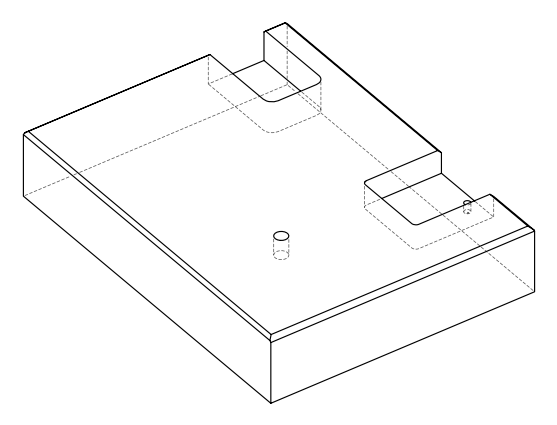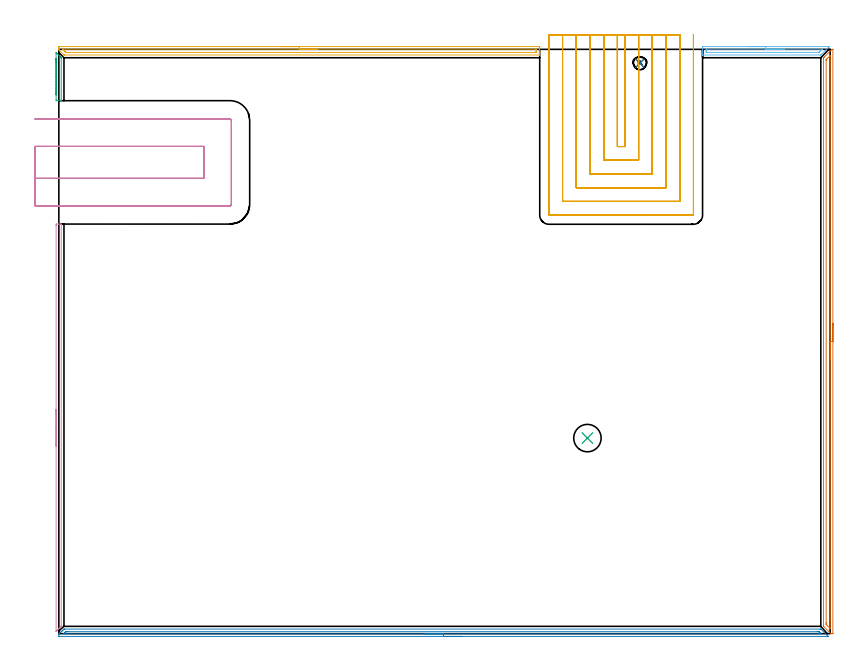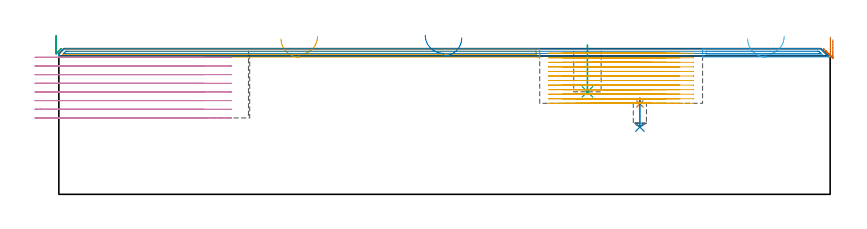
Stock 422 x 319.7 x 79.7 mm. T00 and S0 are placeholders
(PLAN: 11 operations, 5 tool changes, 68.8 min)
(1 SPOT_DRILL | STEP1POCKET | NXT0321_9005460120000 | 0.03 min | 3249 mm3)
(2 DRILL_BLIND_HOLE_INTO_CENTER | STEP1POCKET | UGT0301_192 | 0.07 min | 488 mm3)
(3 INDEXABLE_INSERT_DRILL_BLIND_HOLE_FROM_SOLID | STEP1POCKET_1 | UGT0302_001 | 0.1 min | 4159 mm3)
(4 AREA_MILL | FG_CHAMFER_SURFACE | UGT0205_001 | 1.93 min | 883 mm3)
(5 AREA_MILL_1 | FG_CHAMFER_SURFACE_1 | UGT0205_001 | 4.37 min | 2818 mm3)
(6 AREA_MILL_2 | FG_CHAMFER_SURFACE_2 | UGT0205_001 | 1.25 min | 769 mm3)
(7 AREA_MILL_3 | FG_CHAMFER_SURFACE_3 | UGT0205_001 | 5.25 min | 4117 mm3)
(8 AREA_MILL_4 | FG_CHAMFER_SURFACE_4 | UGT0205_001 | 6.85 min | 3336 mm3)
(9 AREA_MILL_5 | FG_CHAMFER_SURFACE_5 | UGT0205_001 | 0.36 min | 102 mm3)
(10 MILL_SLOT | SLOT_PARTIAL_RECTANGULAR | UGT0201_094 | Follow Part, ap 5, ae 75% | 8.68 min | 265250 mm3)
(11 MILL_SLOT_1 | SLOT_PARTIAL_RECTANGULAR_1 | NXT0201_013 | Follow Part, ap 2.5, ae 75% | 39.92 min | 251293 mm3)
(TOOL NXT0321_9005460120000 | NC Spot Drill, 142deg, 12mm, Carbide, Uncoated | D12 PA142 FL30 Z2)
(TOOL UGT0301_192 | Twist Drill 7.2 mm | D7.2 PA118 FL66 Z2)
(TOOL UGT0302_001 | Indexable Insert Drill 15mm | D15 PA180 FL50 Z2)
(TOOL UGT0205_001 | Chamfer Mill 20 x 3 x 45 deg. | D20 FL50 Z2)
(TOOL UGT0201_094 | End mill 20 mm | D20 FL38 Z4)
(TOOL NXT0201_013 | ENDMILL 10mm | D10 FL30 Z4)
(OP 1 SPOT_DRILL)
G17 G21 G94 G90
T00 M6
G54
G17 G0 G90 X317.9 Y312.1 S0 M3
G43 Z89.7 H0
G94 G81 G98 Z49.49 F250. R52.8
G80
M5
M2
(OP 2 DRILL_BLIND_HOLE_INTO_CENTER)
G17 G21 G94 G90
T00 M6
G54
G17 G0 G90 X317.9 Y312.1 S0 M3
G43 Z89.7 H0
G94 G81 G98 Z36.8 F250. R51.8
G80
M5
M2
(OP 3 INDEXABLE_INSERT_DRILL_BLIND_HOLE_FROM_SOLID)
G17 G21 G94 G90
T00 M6
G54
G17 G0 G90 X289.2 Y107. S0 M3
G43 Z89.7 H0
G94 G81 G98 Z56.1 F250. R81.7
G80
M5
M2
(OP 4 AREA_MILL)
G17 G21 G94 G90
T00 M6
G54
G17 G0 G90 X-1.5 Y102.65 S1061 M3
G43 Z89.7 H0
Z86.9
G94 G1 Y102.688 Z86.028 F250.
Y102.802 Z85.164
Y102.991 Z84.312
Y103.253 Z83.48
Y103.587 Z82.674
Y103.99 Z81.9
Y104.459 Z81.164
Y104.99 Z80.472
Y105.579 Z79.829
Y106.222 Z79.24
Y106.914 Z78.708
Y107.65 Z78.24
Y108.424 Z77.837
Y109.23 Z77.503
Y110.062 Z77.241
Y110.914 Z77.052
Y111.778 Z76.938
Y112.65 Z76.9
Y223.476
X-1.498 Y223.665 Z76.902
X-1.491 Y224.098 Z76.905
X-1.336 Y224.1 Z77.061
X-0.1 Z78.295
X0.601 Z79.001
X0.893 Z79.293
X1.273 Y224.093 Z79.664
X1.297 Y224.09 Z79.688
X1.3 Y223.923 Z79.7
Y4.505
X1.301 Y4.005 Z79.681
X1.24 Y3.939 Z79.638
X0.384 Y3.084 Z78.783
X0.019 Y2.718 Z78.416
X-0.534 Y2.166 Z77.866
X-0.874 Y1.824 Z77.522
X-1.322 Y1.377 Z77.076
X-1.429 Y1.274 Z76.969
X-1.492 Y1.218 Z76.906
X-1.499 Y1.342 Z76.901
X-1.5 Y1.377 Z76.9
Y112.65
Y113.522 Z76.938
Y114.387 Z77.052
Y115.238 Z77.241
Y116.07 Z77.503
Y116.876 Z77.837
Y117.65 Z78.24
Y118.386 Z78.708
Y119.078 Z79.24
Y119.721 Z79.829
Y120.31 Z80.472
Y120.842 Z81.164
Y121.31 Z81.9
Y121.713 Z82.674
Y122.047 Z83.48
Y122.309 Z84.312
Y122.498 Z85.164
Y122.612 Z86.028
Y122.65 Z86.9
G0 Z89.7
M5
M2
(OP 5 AREA_MILL_1)
G17 G21 G94 G90
T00 M6
G54
G17 G0 G90 X121.55 Y321.2 S1061 M3
G43 Z89.7 H0
Z85.1
G94 G1 X121.588 Z84.228 F250.
X121.702 Z83.363
X121.891 Z82.512
X122.153 Z81.68
X122.487 Z80.874
X122.89 Z80.1
X123.358 Z79.364
X123.89 Z78.672
X124.479 Z78.029
X125.122 Z77.44
X125.814 Z76.908
X126.55 Z76.44
X127.324 Z76.037
X128.13 Z75.703
X128.962 Z75.441
X129.814 Z75.252
X130.678 Z75.138
X131.55 Z75.1
X261.947
X262.477 Y321.199 Z75.101
X263.001 Y321.194 Z75.103
X263.092 Y321.191 Z75.105
X263.1 Y320.674 Z75.622
Y320.405 Z75.891
Y319.787 Z76.508
Y318.363 Z77.934
Y318.013 Z78.282
Y317.314 Z78.985
Y317.015 Z79.285
Y316.633 Z79.658
X263.091 Y316.603 Z79.688
X262.925 Y316.6 Z79.7
X3.304
X2.8 Y316.607 Z79.693
X2.783 Y316.617 Z79.683
X0.176 Y319.223 Z77.075
X0.059 Y319.343 Z76.955
X0.01 Y319.396 Z76.902
X0. Y319.693 Z76.607
Y319.975 Z76.325
Y320.674 Z75.621
Y321.022 Z75.274
X0.002 Y321.191 Z75.105
X0.176 Y321.2 Z75.1
X131.55
Y319.786 Z76.514
X260.69
X260.913 Y319.784 Z76.516
X261.024 Y319.782 Z76.518
X261.077 Y319.779 Z76.521
X261.09 Y319.774 Z76.526
X261.093 Y319.755 Z76.545
X261.097 Y319.643 Z76.657
X261.1 Y319.38 Z76.92
Y318.9 Z77.4
X261.099 Y318.493 Z77.807
X261.094 Y318.086 Z78.214
X261.09 Y318.033 Z78.267
X261.086 Y318.02 Z78.28
X261.079 Y318.019 Z78.281
X261.024 Y318.016 Z78.284
X260.913 Y318.015 Z78.285
X260.69 Y318.014 Z78.286
X4.198
X3.974 Y318.018 Z78.282
X3.864 Y318.021 Z78.279
X3.838 Y318.024 Z78.276
X3.773 Y318.084 Z78.216
X3.667 Y318.187 Z78.113
X3.304 Y318.546 Z77.754
X2.95 Y318.9 Z77.4
X2.41 Y319.44 Z76.86
X2.2 Y319.657 Z76.643
X2.135 Y319.727 Z76.573
X2.094 Y319.779 Z76.521
X2.188 Y319.781 Z76.519
X2.41 Y319.786 Z76.514
X131.55
X132.422 Z76.552
X133.286 Z76.666
X134.138 Z76.855
X134.97 Z77.117
X135.776 Z77.451
X136.55 Z77.854
X137.286 Z78.323
X137.978 Z78.854
X138.621 Z79.443
X139.21 Z80.086
X139.742 Z80.778
X140.21 Z81.514
X140.613 Z82.288
X140.947 Z83.094
X141.209 Z83.926
X141.398 Z84.778
X141.512 Z85.643
X141.55 Z86.514
G0 Z89.7
M5
M2
(OP 6 AREA_MILL_2)
G17 G21 G94 G90
T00 M6
G54
G17 G0 G90 X376.85 Y321.2 S1061 M3
G43 Z89.7 H0
Z85.1
G94 G1 X376.888 Z84.228 F250.
X377.002 Z83.363
X377.191 Z82.512
X377.453 Z81.68
X377.787 Z80.874
X378.19 Z80.1
X378.658 Z79.364
X379.19 Z78.672
X379.779 Z78.029
X380.422 Z77.44
X381.114 Z76.908
X381.85 Z76.44
X382.624 Z76.037
X383.43 Z75.703
X384.262 Z75.441
X385.114 Z75.252
X385.978 Z75.138
X386.85 Z75.1
X421.329 Y321.199 Z75.101
X421.481 Y321.191 Z75.105
X421.414 Y321.117 Z75.18
X421.274 Y320.974 Z75.325
X417.414 Y317.114 Z79.186
X417.028 Y316.728 Z79.569
X416.903 Y316.605 Z79.691
X416.546 Y316.6 Z79.7
X352.278
X352.209 Y316.604 Z79.689
X352.206 Y316.613 Z79.68
X352.2 Y316.785 Z79.513
Y320.83 Z75.468
X352.201 Y321.191 Z75.105
X352.541 Y321.2 Z75.1
X386.85
Y319.786 Z76.514
X417.433
X417.613 Y319.773 Z76.527
X417.599 Y319.751 Z76.549
X417.591 Y319.742 Z76.558
X417.535 Y319.685 Z76.615
X417.487 Y319.636 Z76.664
X416.546 Y318.696 Z77.604
X416.204 Y318.356 Z77.944
X416.019 Y318.175 Z78.125
X415.872 Y318.034 Z78.266
X415.659 Y318.014 Z78.286
X354.494
X354.274 Y318.019 Z78.281
X354.222 Y318.021 Z78.279
X354.209 Y318.027 Z78.273
X354.206 Y318.044 Z78.256
X354.202 Y318.088 Z78.212
X354.201 Y318.132 Z78.168
X354.2 Y318.308 Z77.992
Y319.194 Z77.106
X354.201 Y319.489 Z76.811
X354.204 Y319.685 Z76.615
X354.209 Y319.756 Z76.544
X354.213 Y319.78 Z76.52
X354.219 Y319.781 Z76.519
X354.273 Y319.784 Z76.516
X354.494 Y319.786 Z76.514
X386.85
X387.722 Z76.552
X388.586 Z76.666
X389.438 Z76.855
X390.27 Z77.117
X391.076 Z77.451
X391.85 Z77.854
X392.586 Z78.323
X393.278 Z78.854
X393.921 Z79.443
X394.51 Z80.086
X395.042 Z80.778
X395.51 Z81.514
X395.913 Z82.288
X396.247 Z83.094
X396.509 Z83.926
X396.698 Z84.778
X396.812 Z85.643
X396.85 Z86.514
G0 Z89.7
M5
M2
(OP 7 AREA_MILL_3)
G17 G21 G94 G90
T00 M6
G54
G17 G0 G90 X423.5 Y169.85 S1061 M3
G43 Z89.7 H0
Z84.6
G94 G1 Y169.812 Z83.728 F250.
Y169.698 Z82.863
Y169.509 Z82.012
Y169.247 Z81.18
Y168.913 Z80.374
Y168.51 Z79.6
Y168.041 Z78.864
Y167.51 Z78.172
Y166.921 Z77.529
Y166.278 Z76.94
Y165.586 Z76.408
Y164.85 Z75.94
Y164.076 Z75.537
Y163.27 Z75.203
Y162.438 Z74.941
Y161.586 Z74.752
Y160.721 Z74.638
Y159.85 Z74.6
Y0.155
X423.496 Y0.023 Z74.604
X423.494 Y0.01 Z74.605
X423.404 Y0. Z74.695
X422.871 Z75.228
X422.609 Z75.486
X422.488 Y0.001 Z75.607
X422.389 Y0.01 Z75.707
X422.309 Y0.09 Z75.789
X422.263 Y0.137 Z75.836
X418.51 Y3.891 Z79.589
X418.403 Y4.005 Z79.689
X418.4 Y4.17 Z79.7
Y314.638
X418.407 Y315.101 Z79.693
X418.45 Y315.148 Z79.65
X418.762 Y315.463 Z79.337
X422.263 Y318.964 Z75.834
X422.7 Y319.4 Z75.4
X422.993 Y319.694 Z75.105
X423.001 Y319.7 Z75.097
X423.493 Z74.607
X423.5 Y319.632 Z74.6
Y159.85
X422.086 Z76.014
X422.085 Y2.881 Z76.015
X422.084 Y2.815 Z76.016
X422.082 Y2.784 Z76.018
X422.081 Y2.782 Z76.019
X422.075 Y2.785 Z76.025
X421.573 Y3.278 Z76.527
X419.972 Y4.879 Z78.128
X419.881 Y4.973 Z78.219
X419.838 Y5.022 Z78.262
X419.821 Y5.044 Z78.279
X419.82 Y5.062 Z78.28
X419.815 Y5.773 Z78.285
X419.814 Y5.954 Z78.286
X419.815 Y313.746 Z78.285
X419.816 Y313.924 Z78.284
X419.819 Y314.012 Z78.281
X419.821 Y314.053 Z78.279
X419.844 Y314.082 Z78.256
X420.012 Y314.256 Z78.088
X420.388 Y314.638 Z77.712
X420.451 Y314.701 Z77.649
X421.776 Y316.026 Z76.324
X421.881 Y316.131 Z76.219
X422.012 Y316.259 Z76.088
X422.069 Y316.31 Z76.031
X422.078 Y316.316 Z76.022
X422.08 Y316.307 Z76.02
X422.083 Y316.254 Z76.017
X422.085 Y316.127 Z76.015
X422.086 Y315.711 Z76.014
Y310.84
Y159.85
Y158.978 Z76.052
Y158.113 Z76.166
Y157.262 Z76.355
Y156.43 Z76.617
Y155.624 Z76.951
Y154.85 Z77.354
Y154.114 Z77.823
Y153.422 Z78.354
Y152.779 Z78.943
Y152.189 Z79.586
Y151.658 Z80.278
Y151.19 Z81.014
Y150.787 Z81.788
Y150.453 Z82.594
Y150.191 Z83.426
Y150.002 Z84.278
Y149.888 Z85.143
Y149.85 Z86.014
G0 Z89.7
M5
M2
(OP 8 AREA_MILL_4)
G17 G21 G94 G90
T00 M6
G54
G17 G0 G90 X220.45 Y-1.5 S1061 M3
G43 Z89.7 H0
Z85.7
G94 G1 X220.412 Z84.828 F250.
X220.298 Z83.964
X220.109 Z83.112
X219.847 Z82.28
X219.513 Z81.474
X219.11 Z80.7
X218.642 Z79.964
X218.11 Z79.272
X217.521 Z78.629
X216.878 Z78.04
X216.186 Z77.508
X215.45 Z77.04
X214.676 Z76.637
X213.87 Z76.303
X213.038 Z76.041
X212.187 Z75.852
X211.322 Z75.738
X210.45 Z75.7
X0.166
X0.009 Y-1.496 Z75.703
Y-1.495 Z75.704
X0. Y-1.46 Z75.739
Y-0.368 Z76.831
X0.002 Y-0.308 Z76.891
X0.017 Y-0.283 Z76.916
X0.133 Y-0.167 Z77.032
X0.22 Y-0.079 Z77.117
X0.314 Y0.015 Z77.214
X0.415 Y0.115 Z77.314
X0.509 Y0.211 Z77.407
X1.306 Y1.006 Z78.206
X1.666 Y1.368 Z78.564
X1.803 Y1.503 Z78.702
X2.096 Y1.796 Z78.996
X2.398 Y2.099 Z79.297
X2.535 Y2.236 Z79.432
X2.773 Y2.47 Z79.67
X2.799 Y2.493 Z79.693
X3.291 Y2.5 Z79.7
X416.716
X416.895 Y2.497 Z79.689
X416.97 Y2.432 Z79.628
X417.163 Y2.237 Z79.437
X420.837 Y-1.436 Z75.762
X420.882 Y-1.493 Z75.704
X420.868 Y-1.495 Z75.703
X420.81 Y-1.499 Z75.699
X210.45 Y-1.5 Z75.7
Y-0.086 Z77.114
X3.893
X3.291 Y-0.085 Z77.115
X2.997 Y-0.083 Z77.117
X2.799 Y-0.079 Z77.121
X2.696 Y-0.065 Z77.135
X2.77 Y0.015 Z77.215
X2.831 Y0.079 Z77.279
X3.27 Y0.52 Z77.72
X3.711 Y0.959 Z78.159
X3.781 Y1.025 Z78.225
X3.825 Y1.064 Z78.264
X3.849 Y1.079 Z78.279
X3.883 Y1.08 Z78.28
X4.184 Y1.084 Z78.284
X4.475 Y1.085 Z78.285
X5.077 Y1.086 Z78.286
X414.93 Y1.085 Z78.285
X415.222
X415.823 Y1.08 Z78.28
X415.858 Y1.079 Z78.279
X415.898 Y1.044 Z78.244
X415.981 Y0.966 Z78.166
X416.14 Y0.809 Z78.009
X416.45 Y0.5 Z77.7
X416.716 Y0.231 Z77.431
X417.014 Y-0.076 Z77.124
X416.716 Y-0.081 Z77.119
X416.424 Y-0.084 Z77.116
X415.823 Y-0.085 Z77.115
X415.533 Y-0.086 Z77.114
X210.45
X209.578 Z77.152
X208.714 Z77.266
X207.862 Z77.455
X207.03 Z77.717
X206.224 Z78.051
X205.45 Z78.454
X204.714 Z78.923
X204.022 Z79.454
X203.379 Z80.043
X202.79 Z80.686
X202.259 Z81.378
X201.79 Z82.114
X201.387 Z82.888
X201.053 Z83.694
X200.791 Z84.526
X200.602 Z85.378
X200.488 Z86.243
X200.45 Z87.114
G0 Z89.7
M5
M2
(OP 9 AREA_MILL_5)
G17 G21 G94 G90
T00 M6
G54
G17 G0 G90 X-1.5 Y294.75 S1061 M3
G43 Z89.7 H0
Z86.9
G94 G1 Y294.788 Z86.028 F250.
Y294.902 Z85.164
Y295.091 Z84.312
Y295.353 Z83.48
Y295.687 Z82.674
Y296.09 Z81.9
Y296.558 Z81.164
Y297.09 Z80.472
Y297.679 Z79.829
Y298.322 Z79.24
Y299.014 Z78.708
Y299.75 Z78.24
Y300.524 Z77.837
Y301.33 Z77.503
Y302.162 Z77.241
Y303.014 Z77.052
Y303.878 Z76.938
Y304.75 Z76.9
Y317.615
X-1.495 Y317.866 Z76.904
X-1.493 Y317.881 Z76.906
X-1.465 Y317.866 Z76.934
X-1.323 Y317.723 Z77.077
X-0.986 Y317.388 Z77.41
X0.786 Y315.616 Z79.182
X1.239 Y315.161 Z79.637
X1.301 Y315.095 Z79.681
X1.3 Y314.587 Z79.7
Y291.783
X1.297 Y291.61 Z79.688
X1.272 Y291.607 Z79.663
X0.878 Y291.6 Z79.278
X0.627 Z79.027
X-0.1 Z78.295
X-1.349 Z77.048
X-1.491 Y291.603 Z76.905
X-1.5 Y292.043 Z76.9
Y304.75
Y305.622 Z76.938
Y306.486 Z77.052
Y307.338 Z77.241
Y308.17 Z77.503
Y308.976 Z77.837
Y309.75 Z78.24
Y310.486 Z78.708
Y311.178 Z79.24
Y311.821 Z79.829
Y312.41 Z80.472
Y312.942 Z81.164
Y313.41 Z81.9
Y313.813 Z82.674
Y314.147 Z83.48
Y314.409 Z84.312
Y314.598 Z85.164
Y314.712 Z86.028
Y314.75 Z86.9
G0 Z89.7
M5
M2
(OP 10 MILL_SLOT)
G17 G21 G94 G90
T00 M6
G54
G17 G0 G90 X-13. Y249.1 S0 M3
G43 Z89.7 H0
Z74.962
G94 G1 X-10. F250.
X79.4 F500.
Y266.6
X-10.
X-13. F250.
Y234.1
X-10.
X93.6 F500.
G3 X94.4 Y234.9 R0.8
G1 Y280.8
G3 X93.6 Y281.6 R0.8
G1 X-10.
X-13. F250.
G0 Y249.1 Z70.225
G1 X-10.
X79.4 F500.
Y266.6
X-10.
X-13. F250.
Y234.1
X-10.
X93.6 F500.
G3 X94.4 Y234.9 R0.8
G1 Y280.8
G3 X93.6 Y281.6 R0.8
G1 X-10.
X-13. F250.
G0 Y249.1 Z65.487
G1 X-10.
X79.4 F500.
Y266.6
X-10.
X-13. F250.
Y234.1
X-10.
X93.6 F500.
G3 X94.4 Y234.9 R0.8
G1 Y280.8
G3 X93.6 Y281.6 R0.8
G1 X-10.
X-13. F250.
G0 Y249.1 Z60.75
G1 X-10.
X79.4 F500.
Y266.6
X-10.
X-13. F250.
Y234.1
X-10.
X93.6 F500.
G3 X94.4 Y234.9 R0.8
G1 Y280.8
G3 X93.6 Y281.6 R0.8
G1 X-10.
X-13. F250.
G0 Y249.1 Z56.012
G1 X-10.
X79.4 F500.
Y266.6
X-10.
X-13. F250.
Y234.1
X-10.
X93.6 F500.
G3 X94.4 Y234.9 R0.8
G1 Y280.8
G3 X93.6 Y281.6 R0.8
G1 X-10.
X-13. F250.
G0 Y249.1 Z51.275
G1 X-10.
X79.4 F500.
Y266.6
X-10.
X-13. F250.
Y234.1
X-10.
X93.6 F500.
G3 X94.4 Y234.9 R0.8
G1 Y280.8
G3 X93.6 Y281.6 R0.8
G1 X-10.
X-13. F250.
G0 Y249.1 Z46.537
G1 X-10.
X79.4 F500.
Y266.6
X-10.
X-13. F250.
Y234.1
X-10.
X93.6 F500.
G3 X94.4 Y234.9 R0.8
G1 Y280.8
G3 X93.6 Y281.6 R0.8
G1 X-10.
X-13. F250.
G0 Y249.1 Z41.8
G1 X-10.
X79.4 F500.
Y266.6
X-10.
X-13. F250.
Y234.1
X-10.
X93.6 F500.
G3 X94.4 Y234.9 R0.8
G1 Y280.8
G3 X93.6 Y281.6 R0.8
G1 X-10.
X-13. F250.
G0 Z89.7
M5
M2
(OP 11 MILL_SLOT_1)
G17 G21 G94 G90
T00 M6
G54
G17 G0 G90 X305.6 Y327.7 S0 M3
G43 Z89.7 H0
Z77.208
G94 G1 Y324.7 F250.
Y266.5 F500.
X309.7
Y324.7
Y327.7 F250.
X298.1
Y324.7
Y259. F500.
X317.2
Y311.397
G2 X317.2 Y312.796 R0.997
G1 Y324.7
Y327.7 F250.
X290.6
Y324.7
Y251.5 F500.
X324.7
Y324.7
Y327.7 F250.
X283.1
Y324.7
Y244. F500.
X332.2
Y324.7
Y327.7 F250.
X275.6
Y324.7
Y236.5 F500.
X339.7
Y324.7
Y327.7 F250.
X268.1
Y324.7
Y229.1 F500.
X268.105 Y229.045
X268.145 Y229.005
X268.2 Y229.
X347.1
X347.155 Y229.005
X347.195 Y229.045
X347.2 Y229.1
Y324.7
Y327.7 F250.
G0 X305.6 Z74.717
G1 Y324.7
Y266.5 F500.
X309.7
Y324.7
Y327.7 F250.
X298.1
Y324.7
Y259. F500.
X317.2
Y311.397
G2 X317.2 Y312.796 R0.997
G1 Y324.7
Y327.7 F250.
X290.6
Y324.7
Y251.5 F500.
X324.7
Y324.7
Y327.7 F250.
X283.1
Y324.7
Y244. F500.
X332.2
Y324.7
Y327.7 F250.
X275.6
Y324.7
Y236.5 F500.
X339.7
Y324.7
Y327.7 F250.
X268.1
Y324.7
Y229.1 F500.
X268.105 Y229.045
X268.145 Y229.005
X268.2 Y229.
X347.1
X347.155 Y229.005
X347.195 Y229.045
X347.2 Y229.1
Y324.7
Y327.7 F250.
G0 X305.6 Z72.225
G1 Y324.7
Y266.5 F500.
X309.7
Y324.7
Y327.7 F250.
X298.1
Y324.7
Y259. F500.
X317.2
Y311.397
G2 X317.2 Y312.796 R0.997
G1 Y324.7
Y327.7 F250.
X290.6
Y324.7
Y251.5 F500.
X324.7
Y324.7
Y327.7 F250.
X283.1
Y324.7
Y244. F500.
X332.2
Y324.7
Y327.7 F250.
X275.6
Y324.7
Y236.5 F500.
X339.7
Y324.7
Y327.7 F250.
X268.1
Y324.7
Y229.1 F500.
X268.105 Y229.045
X268.145 Y229.005
X268.2 Y229.
X347.1
X347.155 Y229.005
X347.195 Y229.045
X347.2 Y229.1
Y324.7
Y327.7 F250.
G0 X305.6 Z69.733
G1 Y324.7
Y266.5 F500.
X309.7
Y324.7
Y327.7 F250.
X298.1
Y324.7
Y259. F500.
X317.2
Y311.397
G2 X317.2 Y312.796 R0.997
G1 Y324.7
Y327.7 F250.
X290.6
Y324.7
Y251.5 F500.
X324.7
Y324.7
Y327.7 F250.
X283.1
Y324.7
Y244. F500.
X332.2
Y324.7
Y327.7 F250.
X275.6
Y324.7
Y236.5 F500.
X339.7
Y324.7
Y327.7 F250.
X268.1
Y324.7
Y229.1 F500.
X268.105 Y229.045
X268.145 Y229.005
X268.2 Y229.
X347.1
X347.155 Y229.005
X347.195 Y229.045
X347.2 Y229.1
Y324.7
Y327.7 F250.
G0 X305.6 Z67.242
G1 Y324.7
Y266.5 F500.
X309.7
Y324.7
Y327.7 F250.
X298.1
Y324.7
Y259. F500.
X317.2
Y311.397
G2 X317.2 Y312.796 R0.997
G1 Y324.7
Y327.7 F250.
X290.6
Y324.7
Y251.5 F500.
X324.7
Y324.7
Y327.7 F250.
X283.1
Y324.7
Y244. F500.
X332.2
Y324.7
Y327.7 F250.
X275.6
Y324.7
Y236.5 F500.
X339.7
Y324.7
Y327.7 F250.
X268.1
Y324.7
Y229.1 F500.
X268.105 Y229.045
X268.145 Y229.005
X268.2 Y229.
X347.1
X347.155 Y229.005
X347.195 Y229.045
X347.2 Y229.1
Y324.7
Y327.7 F250.
G0 X305.6 Z64.75
G1 Y324.7
Y266.5 F500.
X309.7
Y324.7
Y327.7 F250.
X298.1
Y324.7
Y259. F500.
X317.2
Y311.397
G2 X317.2 Y312.796 R0.997
G1 Y324.7
Y327.7 F250.
X290.6
Y324.7
Y251.5 F500.
X324.7
Y324.7
Y327.7 F250.
X283.1
Y324.7
Y244. F500.
X332.2
Y324.7
Y327.7 F250.
X275.6
Y324.7
Y236.5 F500.
X339.7
Y324.7
Y327.7 F250.
X268.1
Y324.7
Y229.1 F500.
X268.105 Y229.045
X268.145 Y229.005
X268.2 Y229.
X347.1
X347.155 Y229.005
X347.195 Y229.045
X347.2 Y229.1
Y324.7
Y327.7 F250.
G0 X305.6 Z62.258
G1 Y324.7
Y266.5 F500.
X309.7
Y324.7
Y327.7 F250.
X298.1
Y324.7
Y259. F500.
X317.2
Y311.397
G2 X317.2 Y312.796 R0.997
G1 Y324.7
Y327.7 F250.
X290.6
Y324.7
Y251.5 F500.
X324.7
Y324.7
Y327.7 F250.
X283.1
Y324.7
Y244. F500.
X332.2
Y324.7
Y327.7 F250.
X275.6
Y324.7
Y236.5 F500.
X339.7
Y324.7
Y327.7 F250.
X268.1
Y324.7
Y229.1 F500.
X268.105 Y229.045
X268.145 Y229.005
X268.2 Y229.
X347.1
X347.155 Y229.005
X347.195 Y229.045
X347.2 Y229.1
Y324.7
Y327.7 F250.
G0 X305.6 Z59.767
G1 Y324.7
Y266.5 F500.
X309.7
Y324.7
Y327.7 F250.
X298.1
Y324.7
Y259. F500.
X317.2
Y311.397
G2 X317.2 Y312.796 R0.997
G1 Y324.7
Y327.7 F250.
X290.6
Y324.7
Y251.5 F500.
X324.7
Y324.7
Y327.7 F250.
X283.1
Y324.7
Y244. F500.
X332.2
Y324.7
Y327.7 F250.
X275.6
Y324.7
Y236.5 F500.
X339.7
Y324.7
Y327.7 F250.
X268.1
Y324.7
Y229.1 F500.
X268.105 Y229.045
X268.145 Y229.005
X268.2 Y229.
X347.1
X347.155 Y229.005
X347.195 Y229.045
X347.2 Y229.1
Y324.7
Y327.7 F250.
G0 X305.6 Z57.275
G1 Y324.7
Y266.5 F500.
X309.7
Y324.7
Y327.7 F250.
X298.1
Y324.7
Y259. F500.
X317.2
Y311.397
G2 X317.2 Y312.796 R0.997
G1 Y324.7
Y327.7 F250.
X290.6
Y324.7
Y251.5 F500.
X324.7
Y324.7
Y327.7 F250.
X283.1
Y324.7
Y244. F500.
X332.2
Y324.7
Y327.7 F250.
X275.6
Y324.7
Y236.5 F500.
X339.7
Y324.7
Y327.7 F250.
X268.1
Y324.7
Y229.1 F500.
X268.105 Y229.045
X268.145 Y229.005
X268.2 Y229.
X347.1
X347.155 Y229.005
X347.195 Y229.045
X347.2 Y229.1
Y324.7
Y327.7 F250.
G0 X305.6 Z54.783
G1 Y324.7
Y266.5 F500.
X309.7
Y324.7
Y327.7 F250.
X298.1
Y324.7
Y259. F500.
X317.2
Y311.397
G2 X317.2 Y312.796 R0.997
G1 Y324.7
Y327.7 F250.
X290.6
Y324.7
Y251.5 F500.
X324.7
Y324.7
Y327.7 F250.
X283.1
Y324.7
Y244. F500.
X332.2
Y324.7
Y327.7 F250.
X275.6
Y324.7
Y236.5 F500.
X339.7
Y324.7
Y327.7 F250.
X268.1
Y324.7
Y229.1 F500.
X268.105 Y229.045
X268.145 Y229.005
X268.2 Y229.
X347.1
X347.155 Y229.005
X347.195 Y229.045
X347.2 Y229.1
Y324.7
Y327.7 F250.
G0 X305.6 Z52.292
G1 Y324.7
Y266.5 F500.
X309.7
Y324.7
Y327.7 F250.
X298.1
Y324.7
Y259. F500.
X317.2
Y311.407
G2 X316.989 Y311.715 R1.043
X316.917 Y312.006 R0.997
X317.2 Y312.79 R0.994
G1 Y324.7
Y327.7 F250.
X290.6
Y324.7
Y251.5 F500.
X324.7
Y324.7
Y327.7 F250.
X283.1
Y324.7
Y244. F500.
X332.2
Y324.7
Y327.7 F250.
X275.6
Y324.7
Y236.5 F500.
X339.7
Y324.7
Y327.7 F250.
X268.1
Y324.7
Y229.1 F500.
X268.105 Y229.045
X268.145 Y229.005
X268.2 Y229.
X347.1
X347.155 Y229.005
X347.195 Y229.045
X347.2 Y229.1
Y324.7
Y327.7 F250.
G0 X305.6 Z49.8
G1 Y324.7
Y266.5 F500.
X309.7
Y324.7
Y327.7 F250.
X298.1
Y324.7
Y259. F500.
X317.2
Y324.7
Y327.7 F250.
X290.6
Y324.7
Y251.5 F500.
X324.7
Y324.7
Y327.7 F250.
X283.1
Y324.7
Y244. F500.
X332.2
Y324.7
Y327.7 F250.
X275.6
Y324.7
Y236.5 F500.
X339.7
Y324.7
Y327.7 F250.
X268.1
Y324.7
Y229.1 F500.
X268.105 Y229.045
X268.145 Y229.005
X268.2 Y229.
X347.1
X347.155 Y229.005
X347.195 Y229.045
X347.2 Y229.1
Y324.7
Y327.7 F250.
G0 Z89.7
M5
M2
